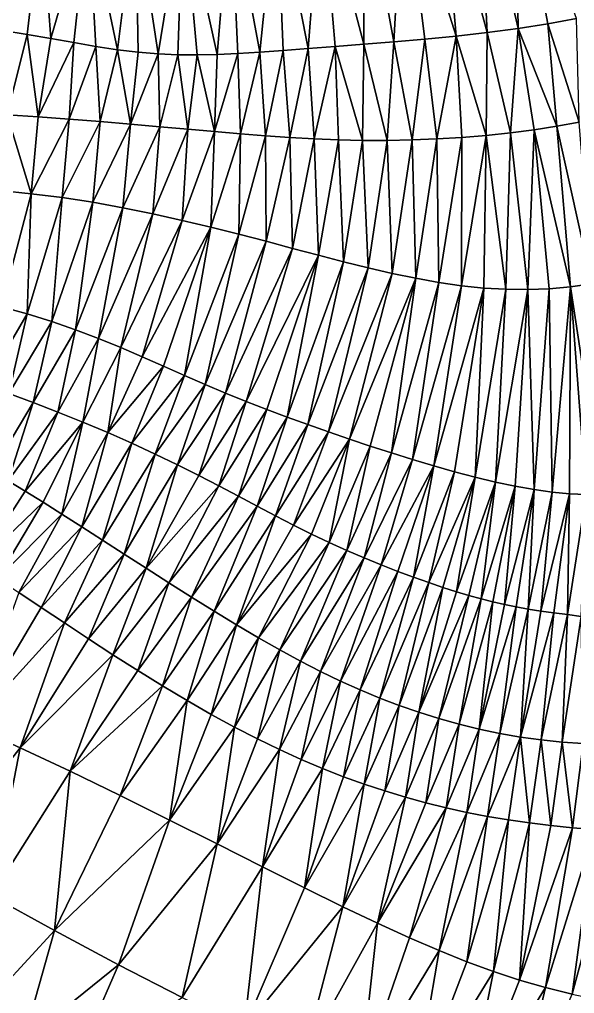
# Model space of a CAD drawing. Header units: metres. Extents: x 0 to 433, y 0 to 317.
# Drawn here: x 113.65 to 120.26, y 240.03 to 251.62 of the extents above; entities that cross this region are included whole.
import ezdxf

# ---------------------------------------------------------------- set-up
doc = ezdxf.new("R2010")
doc.units = ezdxf.units.M
doc.layers.add('TERRAIN_TIN', color=8, linetype='Continuous')

msp = doc.modelspace()

# ---------------------------------------------------------------- linework, layer by layer
at = {"layer": 'TERRAIN_TIN'}
for points in [[(119.586, 251.511, 10), (119.552, 253.632, 9), (119.116, 253.549, 9)], [(119.552, 253.632, 9), (119.941, 251.566, 10), (120.282, 251.629, 10)], [(119.586, 251.511, 10), (119.941, 251.566, 10), (119.552, 253.632, 9)], [(118.848, 251.421, 10), (118.676, 253.473, 9), (118.224, 253.4, 9)], [(118.676, 253.473, 9), (119.22, 251.463, 10), (119.116, 253.549, 9)], [(118.676, 253.473, 9), (118.848, 251.421, 10), (119.22, 251.463, 10)], [(119.22, 251.463, 10), (119.586, 251.511, 10), (119.116, 253.549, 9)], [(118.108, 251.352, 10), (118.224, 253.4, 9), (117.748, 253.327, 9)], [(118.224, 253.4, 9), (118.108, 251.352, 10), (118.476, 251.384, 10)], [(118.848, 251.421, 10), (118.224, 253.4, 9), (118.476, 251.384, 10)], [(117.242, 253.252, 9), (116.711, 253.176, 9), (117.086, 251.272, 10)], [(117.408, 251.296, 10), (117.242, 253.252, 9), (117.086, 251.272, 10)], [(117.748, 253.327, 9), (117.242, 253.252, 9), (117.75, 251.323, 10)], [(117.242, 253.252, 9), (117.408, 251.296, 10), (117.75, 251.323, 10)], [(118.108, 251.352, 10), (117.748, 253.327, 9), (117.75, 251.323, 10)], [(116.161, 253.103, 9), (116.512, 251.229, 10), (116.711, 253.176, 9)], [(116.512, 251.229, 10), (116.788, 251.25, 10), (116.711, 253.176, 9)], [(116.711, 253.176, 9), (116.788, 251.25, 10), (117.086, 251.272, 10)], [(115.033, 252.975, 9), (115.301, 251.208, 10), (115.599, 253.035, 9)], [(115.301, 251.208, 10), (115.535, 251.197, 10), (115.599, 253.035, 9)], [(115.535, 251.197, 10), (115.768, 251.196, 10), (115.599, 253.035, 9)], [(116.006, 251.201, 10), (116.161, 253.103, 9), (115.599, 253.035, 9)], [(115.768, 251.196, 10), (116.006, 251.201, 10), (115.599, 253.035, 9)], [(116.252, 251.213, 10), (116.161, 253.103, 9), (116.006, 251.201, 10)], [(116.252, 251.213, 10), (116.512, 251.229, 10), (116.161, 253.103, 9)], [(113.915, 252.889, 9), (114.025, 251.392, 10), (114.469, 252.925, 9)], [(114.025, 251.392, 10), (114.298, 251.344, 10), (114.469, 252.925, 9)], [(114.298, 251.344, 10), (114.561, 251.299, 10), (114.469, 252.925, 9)], [(114.817, 251.259, 10), (115.033, 252.975, 9), (114.469, 252.925, 9)], [(114.561, 251.299, 10), (114.817, 251.259, 10), (114.469, 252.925, 9)], [(115.033, 252.975, 9), (114.817, 251.259, 10), (115.063, 251.228, 10)], [(115.301, 251.208, 10), (115.033, 252.975, 9), (115.063, 251.228, 10)], [(113.378, 252.869, 9), (113.454, 251.488, 10), (113.915, 252.889, 9)], [(113.454, 251.488, 10), (113.744, 251.441, 10), (113.915, 252.889, 9)], [(113.744, 251.441, 10), (114.025, 251.392, 10), (113.915, 252.889, 9)], [(119.941, 251.566, 10), (120.312, 250.396, 11), (120.282, 251.629, 10)], [(119.495, 250.269, 11), (119.586, 251.511, 10), (119.22, 251.463, 10)], [(119.586, 251.511, 10), (119.495, 250.269, 11), (119.776, 250.305, 11)], [(119.941, 251.566, 10), (119.586, 251.511, 10), (120.049, 250.348, 11)], [(120.049, 250.348, 11), (119.586, 251.511, 10), (119.776, 250.305, 11)], [(119.941, 251.566, 10), (120.049, 250.348, 11), (120.312, 250.396, 11)], [(113.506, 250.485, 11), (113.744, 251.441, 10), (113.454, 251.488, 10)], [(113.744, 251.441, 10), (113.506, 250.485, 11), (113.872, 250.459, 11)], [(114.025, 251.392, 10), (113.744, 251.441, 10), (113.872, 250.459, 11)], [(114.298, 251.344, 10), (114.025, 251.392, 10), (113.872, 250.459, 11)], [(118.848, 251.421, 10), (118.476, 251.384, 10), (118.62, 250.197, 11)], [(118.915, 250.215, 11), (118.848, 251.421, 10), (118.62, 250.197, 11)], [(119.22, 251.463, 10), (118.848, 251.421, 10), (119.207, 250.239, 11)], [(118.848, 251.421, 10), (118.915, 250.215, 11), (119.207, 250.239, 11)], [(119.495, 250.269, 11), (119.22, 251.463, 10), (119.207, 250.239, 11)], [(114.242, 250.432, 11), (114.298, 251.344, 10), (113.872, 250.459, 11)], [(114.561, 251.299, 10), (114.298, 251.344, 10), (114.242, 250.432, 11)], [(114.561, 251.299, 10), (114.242, 250.432, 11), (114.61, 250.403, 11)], [(114.817, 251.259, 10), (114.561, 251.299, 10), (114.61, 250.403, 11)], [(116.788, 251.25, 10), (116.871, 250.215, 11), (117.086, 251.272, 10)], [(116.871, 250.215, 11), (117.159, 250.198, 11), (117.086, 251.272, 10)], [(117.159, 250.198, 11), (117.408, 251.296, 10), (117.086, 251.272, 10)], [(117.447, 250.186, 11), (117.408, 251.296, 10), (117.159, 250.198, 11)], [(117.75, 251.323, 10), (117.408, 251.296, 10), (117.736, 250.18, 11)], [(117.408, 251.296, 10), (117.447, 250.186, 11), (117.736, 250.18, 11)], [(118.029, 250.179, 11), (117.75, 251.323, 10), (117.736, 250.18, 11)], [(118.029, 250.179, 11), (118.108, 251.352, 10), (117.75, 251.323, 10)], [(118.108, 251.352, 10), (118.029, 250.179, 11), (118.324, 250.185, 11)], [(118.108, 251.352, 10), (118.324, 250.185, 11), (118.476, 251.384, 10)], [(118.476, 251.384, 10), (118.324, 250.185, 11), (118.62, 250.197, 11)], [(114.971, 250.373, 11), (114.817, 251.259, 10), (114.61, 250.403, 11)], [(114.817, 251.259, 10), (114.971, 250.373, 11), (115.063, 251.228, 10)], [(114.971, 250.373, 11), (115.301, 251.208, 10), (115.063, 251.228, 10)], [(115.301, 251.208, 10), (114.971, 250.373, 11), (115.32, 250.343, 11)], [(115.535, 251.197, 10), (115.301, 251.208, 10), (115.32, 250.343, 11)], [(115.654, 250.314, 11), (115.535, 251.197, 10), (115.32, 250.343, 11)], [(115.654, 250.314, 11), (115.768, 251.196, 10), (115.535, 251.197, 10)], [(115.973, 250.286, 11), (115.768, 251.196, 10), (115.654, 250.314, 11)], [(115.768, 251.196, 10), (115.973, 250.286, 11), (116.006, 251.201, 10)], [(115.973, 250.286, 11), (116.252, 251.213, 10), (116.006, 251.201, 10)], [(115.973, 250.286, 11), (116.28, 250.259, 11), (116.252, 251.213, 10)], [(116.252, 251.213, 10), (116.28, 250.259, 11), (116.512, 251.229, 10)], [(116.28, 250.259, 11), (116.579, 250.235, 11), (116.512, 251.229, 10)], [(116.512, 251.229, 10), (116.579, 250.235, 11), (116.788, 251.25, 10)], [(116.579, 250.235, 11), (116.871, 250.215, 11), (116.788, 251.25, 10)], [(113.506, 250.485, 11), (113.42, 249.582, 12), (113.791, 249.546, 12)], [(113.506, 250.485, 11), (113.791, 249.546, 12), (113.872, 250.459, 11)], [(113.791, 249.546, 12), (114.242, 250.432, 11), (113.872, 250.459, 11)], [(114.242, 250.432, 11), (113.791, 249.546, 12), (114.16, 249.499, 12)], [(114.61, 250.403, 11), (114.242, 250.432, 11), (114.16, 249.499, 12)], [(114.524, 249.443, 12), (114.61, 250.403, 11), (114.16, 249.499, 12)], [(114.524, 249.443, 12), (114.971, 250.373, 11), (114.61, 250.403, 11)], [(114.971, 250.373, 11), (114.524, 249.443, 12), (114.883, 249.377, 12)], [(114.971, 250.373, 11), (114.883, 249.377, 12), (115.32, 250.343, 11)], [(114.883, 249.377, 12), (115.238, 249.305, 12), (115.32, 250.343, 11)], [(115.238, 249.305, 12), (115.654, 250.314, 11), (115.32, 250.343, 11)], [(120.212, 248.438, 12), (120.049, 250.348, 11), (119.776, 250.305, 11)], [(120.049, 250.348, 11), (120.464, 248.474, 12), (120.312, 250.396, 11)], [(120.212, 248.438, 12), (120.464, 248.474, 12), (120.049, 250.348, 11)], [(115.238, 249.305, 12), (115.586, 249.228, 12), (115.654, 250.314, 11)], [(115.586, 249.228, 12), (115.973, 250.286, 11), (115.654, 250.314, 11)], [(115.973, 250.286, 11), (115.586, 249.228, 12), (115.927, 249.146, 12)], [(116.28, 250.259, 11), (115.973, 250.286, 11), (115.927, 249.146, 12)], [(116.261, 249.063, 12), (116.28, 250.259, 11), (115.927, 249.146, 12)], [(116.579, 250.235, 11), (116.28, 250.259, 11), (116.261, 249.063, 12)], [(116.579, 250.235, 11), (116.261, 249.063, 12), (116.586, 248.979, 12)], [(116.871, 250.215, 11), (116.579, 250.235, 11), (116.586, 248.979, 12)], [(118.915, 250.215, 11), (118.913, 248.451, 12), (119.207, 250.239, 11)], [(118.913, 248.451, 12), (119.179, 248.423, 12), (119.207, 250.239, 11)], [(119.179, 248.423, 12), (119.441, 248.408, 12), (119.207, 250.239, 11)], [(119.441, 248.408, 12), (119.495, 250.269, 11), (119.207, 250.239, 11)], [(119.441, 248.408, 12), (119.701, 248.405, 12), (119.495, 250.269, 11)], [(119.495, 250.269, 11), (119.701, 248.405, 12), (119.776, 250.305, 11)], [(119.701, 248.405, 12), (119.958, 248.415, 12), (119.776, 250.305, 11)], [(119.958, 248.415, 12), (120.212, 248.438, 12), (119.776, 250.305, 11)], [(116.902, 248.895, 12), (116.871, 250.215, 11), (116.586, 248.979, 12)], [(116.871, 250.215, 11), (116.902, 248.895, 12), (117.159, 250.198, 11)], [(116.902, 248.895, 12), (117.21, 248.814, 12), (117.159, 250.198, 11)], [(117.21, 248.814, 12), (117.447, 250.186, 11), (117.159, 250.198, 11)], [(117.447, 250.186, 11), (117.21, 248.814, 12), (117.509, 248.736, 12)], [(117.447, 250.186, 11), (117.509, 248.736, 12), (117.736, 250.18, 11)], [(117.509, 248.736, 12), (117.802, 248.664, 12), (117.736, 250.18, 11)], [(117.802, 248.664, 12), (118.029, 250.179, 11), (117.736, 250.18, 11)], [(118.029, 250.179, 11), (117.802, 248.664, 12), (118.088, 248.598, 12)], [(118.029, 250.179, 11), (118.088, 248.598, 12), (118.324, 250.185, 11)], [(118.088, 248.598, 12), (118.368, 248.539, 12), (118.324, 250.185, 11)], [(118.324, 250.185, 11), (118.368, 248.539, 12), (118.62, 250.197, 11)], [(118.368, 248.539, 12), (118.643, 248.49, 12), (118.62, 250.197, 11)], [(118.643, 248.49, 12), (118.915, 250.215, 11), (118.62, 250.197, 11)], [(118.643, 248.49, 12), (118.913, 248.451, 12), (118.915, 250.215, 11)], [(113.42, 249.582, 12), (113.437, 248.201, 13), (113.791, 249.546, 12)], [(113.437, 248.201, 13), (113.743, 248.118, 13), (113.791, 249.546, 12)], [(113.791, 249.546, 12), (113.743, 248.118, 13), (114.16, 249.499, 12)], [(113.743, 248.118, 13), (114.037, 248.026, 13), (114.16, 249.499, 12)], [(114.037, 248.026, 13), (114.524, 249.443, 12), (114.16, 249.499, 12)], [(114.524, 249.443, 12), (114.037, 248.026, 13), (114.319, 247.927, 13)], [(114.524, 249.443, 12), (114.319, 247.927, 13), (114.883, 249.377, 12)], [(114.883, 249.377, 12), (114.319, 247.927, 13), (114.592, 247.823, 13)], [(115.238, 249.305, 12), (114.883, 249.377, 12), (114.592, 247.823, 13)], [(114.856, 247.714, 13), (115.238, 249.305, 12), (114.592, 247.823, 13)], [(115.586, 249.228, 12), (115.238, 249.305, 12), (114.856, 247.714, 13)], [(115.113, 247.604, 13), (115.586, 249.228, 12), (114.856, 247.714, 13)], [(115.586, 249.228, 12), (115.113, 247.604, 13), (115.927, 249.146, 12)], [(115.113, 247.604, 13), (115.366, 247.493, 13), (115.927, 249.146, 12)], [(115.366, 247.493, 13), (115.614, 247.384, 13), (115.927, 249.146, 12)], [(115.614, 247.384, 13), (116.261, 249.063, 12), (115.927, 249.146, 12)], [(115.86, 247.277, 13), (116.261, 249.063, 12), (115.614, 247.384, 13)], [(116.261, 249.063, 12), (115.86, 247.277, 13), (116.586, 248.979, 12)], [(115.86, 247.277, 13), (116.105, 247.174, 13), (116.586, 248.979, 12)], [(116.105, 247.174, 13), (116.902, 248.895, 12), (116.586, 248.979, 12)], [(116.105, 247.174, 13), (116.349, 247.075, 13), (116.902, 248.895, 12)], [(116.349, 247.075, 13), (117.21, 248.814, 12), (116.902, 248.895, 12)], [(116.349, 247.075, 13), (116.594, 246.979, 13), (117.21, 248.814, 12)], [(117.21, 248.814, 12), (116.594, 246.979, 13), (116.838, 246.887, 13)], [(117.509, 248.736, 12), (117.21, 248.814, 12), (116.838, 246.887, 13)], [(117.084, 246.798, 13), (117.509, 248.736, 12), (116.838, 246.887, 13)], [(117.802, 248.664, 12), (117.509, 248.736, 12), (117.084, 246.798, 13)], [(117.33, 246.711, 13), (117.802, 248.664, 12), (117.084, 246.798, 13)], [(117.802, 248.664, 12), (117.33, 246.711, 13), (118.088, 248.598, 12)], [(117.33, 246.711, 13), (117.578, 246.626, 13), (118.088, 248.598, 12)], [(117.578, 246.626, 13), (118.368, 248.539, 12), (118.088, 248.598, 12)], [(118.368, 248.539, 12), (117.578, 246.626, 13), (117.827, 246.543, 13)], [(118.079, 246.462, 13), (118.368, 248.539, 12), (117.827, 246.543, 13)], [(118.368, 248.539, 12), (118.079, 246.462, 13), (118.643, 248.49, 12)], [(118.079, 246.462, 13), (118.331, 246.383, 13), (118.643, 248.49, 12)], [(118.331, 246.383, 13), (118.913, 248.451, 12), (118.643, 248.49, 12)], [(118.582, 246.308, 13), (118.913, 248.451, 12), (118.331, 246.383, 13)], [(118.582, 246.308, 13), (119.179, 248.423, 12), (118.913, 248.451, 12)], [(119.179, 248.423, 12), (118.582, 246.308, 13), (118.831, 246.237, 13)], [(119.076, 246.172, 13), (119.179, 248.423, 12), (118.831, 246.237, 13)], [(119.441, 248.408, 12), (119.179, 248.423, 12), (119.076, 246.172, 13)], [(119.317, 246.115, 13), (119.441, 248.408, 12), (119.076, 246.172, 13)], [(119.701, 248.405, 12), (119.441, 248.408, 12), (119.317, 246.115, 13)], [(119.701, 248.405, 12), (119.317, 246.115, 13), (119.55, 246.065, 13)], [(119.776, 246.025, 13), (119.701, 248.405, 12), (119.55, 246.065, 13)], [(119.958, 248.415, 12), (119.701, 248.405, 12), (119.776, 246.025, 13)], [(119.958, 248.415, 12), (119.776, 246.025, 13), (119.992, 245.995, 13)], [(120.212, 248.438, 12), (119.958, 248.415, 12), (119.992, 245.995, 13)], [(120.198, 245.975, 13), (120.212, 248.438, 12), (119.992, 245.995, 13)], [(120.212, 248.438, 12), (120.198, 245.975, 13), (120.396, 245.965, 13)], [(120.464, 248.474, 12), (120.212, 248.438, 12), (120.586, 245.964, 13)], [(120.586, 245.964, 13), (120.212, 248.438, 12), (120.396, 245.965, 13)], [(113.437, 248.201, 13), (113.248, 247.267, 14), (113.743, 248.118, 13)], [(113.743, 248.118, 13), (113.248, 247.267, 14), (113.526, 247.169, 14)], [(114.037, 248.026, 13), (113.743, 248.118, 13), (113.526, 247.169, 14)], [(114.037, 248.026, 13), (113.526, 247.169, 14), (113.814, 247.061, 14)], [(114.319, 247.927, 13), (114.037, 248.026, 13), (113.814, 247.061, 14)], [(114.109, 246.947, 14), (114.319, 247.927, 13), (113.814, 247.061, 14)], [(114.319, 247.927, 13), (114.109, 246.947, 14), (114.592, 247.823, 13)], [(114.109, 246.947, 14), (114.406, 246.827, 14), (114.592, 247.823, 13)], [(114.406, 246.827, 14), (114.856, 247.714, 13), (114.592, 247.823, 13)], [(114.856, 247.714, 13), (114.406, 246.827, 14), (114.701, 246.703, 14)], [(115.113, 247.604, 13), (114.856, 247.714, 13), (114.701, 246.703, 14)], [(115.113, 247.604, 13), (114.701, 246.703, 14), (115.366, 247.493, 13)], [(114.701, 246.703, 14), (114.989, 246.576, 14), (115.366, 247.493, 13)], [(114.989, 246.576, 14), (115.614, 247.384, 13), (115.366, 247.493, 13)], [(114.989, 246.576, 14), (115.267, 246.448, 14), (115.614, 247.384, 13)], [(115.267, 246.448, 14), (115.86, 247.277, 13), (115.614, 247.384, 13)], [(115.86, 247.277, 13), (115.267, 246.448, 14), (115.532, 246.321, 14)], [(116.105, 247.174, 13), (115.86, 247.277, 13), (115.532, 246.321, 14)], [(113.526, 247.169, 14), (113.323, 246.242, 15), (113.814, 247.061, 14)], [(116.105, 247.174, 13), (115.532, 246.321, 14), (115.784, 246.194, 14)], [(116.349, 247.075, 13), (116.105, 247.174, 13), (115.784, 246.194, 14)], [(113.323, 246.242, 15), (113.516, 246.129, 15), (113.814, 247.061, 14)], [(113.516, 246.129, 15), (114.109, 246.947, 14), (113.814, 247.061, 14)], [(116.025, 246.07, 14), (116.349, 247.075, 13), (115.784, 246.194, 14)], [(116.594, 246.979, 13), (116.349, 247.075, 13), (116.025, 246.07, 14)], [(113.719, 246.007, 15), (114.109, 246.947, 14), (113.516, 246.129, 15)], [(114.109, 246.947, 14), (113.719, 246.007, 15), (114.406, 246.827, 14)], [(116.594, 246.979, 13), (116.025, 246.07, 14), (116.257, 245.947, 14)], [(116.594, 246.979, 13), (116.257, 245.947, 14), (116.838, 246.887, 13)], [(116.257, 245.947, 14), (116.481, 245.828, 14), (116.838, 246.887, 13)], [(116.481, 245.828, 14), (117.084, 246.798, 13), (116.838, 246.887, 13)], [(113.719, 246.007, 15), (113.933, 245.875, 15), (114.406, 246.827, 14)], [(114.406, 246.827, 14), (113.933, 245.875, 15), (114.156, 245.734, 15)], [(114.406, 246.827, 14), (114.156, 245.734, 15), (114.701, 246.703, 14)], [(117.084, 246.798, 13), (116.481, 245.828, 14), (116.7, 245.713, 14)], [(117.33, 246.711, 13), (117.084, 246.798, 13), (116.7, 245.713, 14)], [(114.156, 245.734, 15), (114.392, 245.583, 15), (114.701, 246.703, 14)], [(114.392, 245.583, 15), (114.989, 246.576, 14), (114.701, 246.703, 14)], [(116.914, 245.602, 14), (117.33, 246.711, 13), (116.7, 245.713, 14)], [(117.578, 246.626, 13), (117.33, 246.711, 13), (116.914, 245.602, 14)], [(114.392, 245.583, 15), (114.639, 245.424, 15), (114.989, 246.576, 14)], [(114.639, 245.424, 15), (115.267, 246.448, 14), (114.989, 246.576, 14)], [(117.578, 246.626, 13), (116.914, 245.602, 14), (117.127, 245.495, 14)], [(117.338, 245.395, 14), (117.578, 246.626, 13), (117.127, 245.495, 14)], [(117.827, 246.543, 13), (117.578, 246.626, 13), (117.338, 245.395, 14)], [(117.548, 245.3, 14), (117.827, 246.543, 13), (117.338, 245.395, 14)], [(117.548, 245.3, 14), (118.079, 246.462, 13), (117.827, 246.543, 13)], [(115.267, 246.448, 14), (114.639, 245.424, 15), (114.896, 245.258, 15)], [(115.532, 246.321, 14), (115.267, 246.448, 14), (114.896, 245.258, 15)], [(118.079, 246.462, 13), (117.548, 245.3, 14), (117.755, 245.212, 14)], [(118.331, 246.383, 13), (118.079, 246.462, 13), (117.755, 245.212, 14)], [(115.16, 245.088, 15), (115.532, 246.321, 14), (114.896, 245.258, 15)], [(115.532, 246.321, 14), (115.16, 245.088, 15), (115.784, 246.194, 14)], [(117.957, 245.129, 14), (118.331, 246.383, 13), (117.755, 245.212, 14)], [(117.957, 245.129, 14), (118.582, 246.308, 13), (118.331, 246.383, 13)], [(118.153, 245.052, 14), (118.582, 246.308, 13), (117.957, 245.129, 14)], [(118.153, 245.052, 14), (118.342, 244.982, 14), (118.582, 246.308, 13)], [(118.582, 246.308, 13), (118.342, 244.982, 14), (118.831, 246.237, 13)], [(115.16, 245.088, 15), (116.025, 246.07, 14), (115.784, 246.194, 14)], [(118.831, 246.237, 13), (118.342, 244.982, 14), (118.522, 244.918, 14)], [(119.076, 246.172, 13), (118.831, 246.237, 13), (118.522, 244.918, 14)], [(118.692, 244.86, 14), (119.076, 246.172, 13), (118.522, 244.918, 14)], [(118.692, 244.86, 14), (118.852, 244.809, 14), (119.076, 246.172, 13)], [(118.852, 244.809, 14), (119.317, 246.115, 13), (119.076, 246.172, 13)], [(113.152, 245.125, 16), (113.719, 246.007, 15), (113.516, 246.129, 15)], [(116.025, 246.07, 14), (115.16, 245.088, 15), (115.428, 244.916, 15)], [(116.257, 245.947, 14), (116.025, 246.07, 14), (115.428, 244.916, 15)], [(119.317, 246.115, 13), (118.852, 244.809, 14), (119.002, 244.764, 14)], [(119.146, 244.724, 14), (119.317, 246.115, 13), (119.002, 244.764, 14)], [(119.317, 246.115, 13), (119.146, 244.724, 14), (119.55, 246.065, 13)], [(119.146, 244.724, 14), (119.286, 244.689, 14), (119.55, 246.065, 13)], [(119.286, 244.689, 14), (119.425, 244.657, 14), (119.55, 246.065, 13)], [(119.425, 244.657, 14), (119.776, 246.025, 13), (119.55, 246.065, 13)], [(113.933, 245.875, 15), (113.719, 246.007, 15), (113.152, 245.125, 16)], [(115.698, 244.745, 15), (116.257, 245.947, 14), (115.428, 244.916, 15)], [(115.698, 244.745, 15), (116.481, 245.828, 14), (116.257, 245.947, 14)], [(119.425, 244.657, 14), (119.564, 244.629, 14), (119.776, 246.025, 13)], [(119.776, 246.025, 13), (119.564, 244.629, 14), (119.707, 244.604, 14)], [(119.992, 245.995, 13), (119.776, 246.025, 13), (119.707, 244.604, 14)], [(119.856, 244.58, 14), (119.992, 245.995, 13), (119.707, 244.604, 14)], [(119.856, 244.58, 14), (120.198, 245.975, 13), (119.992, 245.995, 13)], [(120.198, 245.975, 13), (119.856, 244.58, 14), (120.012, 244.558, 14)], [(120.174, 244.537, 14), (120.198, 245.975, 13), (120.012, 244.558, 14)], [(120.198, 245.975, 13), (120.174, 244.537, 14), (120.396, 245.965, 13)], [(120.396, 245.965, 13), (120.174, 244.537, 14), (120.339, 244.516, 14)], [(113.391, 244.967, 16), (113.933, 245.875, 15), (113.152, 245.125, 16)], [(113.933, 245.875, 15), (113.391, 244.967, 16), (114.156, 245.734, 15)], [(116.481, 245.828, 14), (115.698, 244.745, 15), (115.968, 244.578, 15)], [(116.481, 245.828, 14), (115.968, 244.578, 15), (116.7, 245.713, 14)], [(114.156, 245.734, 15), (113.391, 244.967, 16), (113.643, 244.799, 16)], [(114.392, 245.583, 15), (114.156, 245.734, 15), (113.643, 244.799, 16)], [(115.968, 244.578, 15), (116.235, 244.416, 15), (116.7, 245.713, 14)], [(116.235, 244.416, 15), (116.914, 245.602, 14), (116.7, 245.713, 14)], [(116.914, 245.602, 14), (116.235, 244.416, 15), (117.127, 245.495, 14)], [(113.908, 244.622, 16), (114.392, 245.583, 15), (113.643, 244.799, 16)], [(114.639, 245.424, 15), (114.392, 245.583, 15), (113.908, 244.622, 16)], [(117.127, 245.495, 14), (116.235, 244.416, 15), (116.496, 244.262, 15)], [(117.338, 245.395, 14), (117.127, 245.495, 14), (116.496, 244.262, 15)], [(114.639, 245.424, 15), (113.908, 244.622, 16), (114.186, 244.438, 16)], [(114.896, 245.258, 15), (114.639, 245.424, 15), (114.186, 244.438, 16)], [(116.749, 244.119, 15), (117.338, 245.395, 14), (116.496, 244.262, 15)], [(116.749, 244.119, 15), (117.548, 245.3, 14), (117.338, 245.395, 14)], [(114.472, 244.249, 16), (114.896, 245.258, 15), (114.186, 244.438, 16)], [(114.472, 244.249, 16), (115.16, 245.088, 15), (114.896, 245.258, 15)], [(117.548, 245.3, 14), (116.749, 244.119, 15), (116.995, 243.985, 15)], [(117.548, 245.3, 14), (116.995, 243.985, 15), (117.755, 245.212, 14)], [(116.995, 243.985, 15), (117.236, 243.862, 15), (117.755, 245.212, 14)], [(117.236, 243.862, 15), (117.957, 245.129, 14), (117.755, 245.212, 14)], [(117.957, 245.129, 14), (117.236, 243.862, 15), (117.473, 243.747, 15)], [(118.153, 245.052, 14), (117.957, 245.129, 14), (117.473, 243.747, 15)], [(114.472, 244.249, 16), (114.764, 244.06, 16), (115.16, 245.088, 15)], [(115.16, 245.088, 15), (114.764, 244.06, 16), (115.428, 244.916, 15)], [(117.707, 243.642, 15), (118.153, 245.052, 14), (117.473, 243.747, 15)], [(118.342, 244.982, 14), (118.153, 245.052, 14), (117.707, 243.642, 15)], [(114.764, 244.06, 16), (115.059, 243.873, 16), (115.428, 244.916, 15)], [(115.059, 243.873, 16), (115.698, 244.745, 15), (115.428, 244.916, 15)], [(118.342, 244.982, 14), (117.707, 243.642, 15), (117.939, 243.545, 15)], [(118.522, 244.918, 14), (118.342, 244.982, 14), (117.939, 243.545, 15)], [(118.172, 243.456, 15), (118.522, 244.918, 14), (117.939, 243.545, 15)], [(118.172, 243.456, 15), (118.692, 244.86, 14), (118.522, 244.918, 14)], [(113.908, 244.622, 16), (113.643, 244.799, 16), (113.074, 243.216, 17)], [(118.406, 243.375, 15), (118.692, 244.86, 14), (118.172, 243.456, 15)], [(118.852, 244.809, 14), (118.692, 244.86, 14), (118.406, 243.375, 15)], [(118.852, 244.809, 14), (118.406, 243.375, 15), (119.002, 244.764, 14)], [(115.059, 243.873, 16), (115.354, 243.69, 16), (115.698, 244.745, 15)], [(115.698, 244.745, 15), (115.354, 243.69, 16), (115.968, 244.578, 15)], [(119.002, 244.764, 14), (118.406, 243.375, 15), (118.643, 243.3, 15)], [(119.146, 244.724, 14), (119.002, 244.764, 14), (118.643, 243.3, 15)], [(118.883, 243.234, 15), (119.146, 244.724, 14), (118.643, 243.3, 15)], [(119.146, 244.724, 14), (118.883, 243.234, 15), (119.286, 244.689, 14)], [(118.883, 243.234, 15), (119.125, 243.175, 15), (119.286, 244.689, 14)], [(119.125, 243.175, 15), (119.425, 244.657, 14), (119.286, 244.689, 14)], [(113.908, 244.622, 16), (113.074, 243.216, 17), (114.186, 244.438, 16)], [(115.354, 243.69, 16), (115.647, 243.515, 16), (115.968, 244.578, 15)], [(115.647, 243.515, 16), (116.235, 244.416, 15), (115.968, 244.578, 15)], [(119.564, 244.629, 14), (119.425, 244.657, 14), (119.125, 243.175, 15)], [(119.564, 244.629, 14), (119.125, 243.175, 15), (119.368, 243.123, 15)], [(119.707, 244.604, 14), (119.564, 244.629, 14), (119.368, 243.123, 15)], [(119.614, 243.081, 15), (119.707, 244.604, 14), (119.368, 243.123, 15)], [(119.614, 243.081, 15), (119.856, 244.58, 14), (119.707, 244.604, 14)], [(119.856, 244.58, 14), (119.614, 243.081, 15), (120.012, 244.558, 14)], [(120.012, 244.558, 14), (119.614, 243.081, 15), (119.862, 243.047, 15)], [(120.174, 244.537, 14), (120.012, 244.558, 14), (119.862, 243.047, 15)], [(113.074, 243.216, 17), (113.659, 242.953, 17), (114.186, 244.438, 16)], [(113.659, 242.953, 17), (114.472, 244.249, 16), (114.186, 244.438, 16)], [(120.111, 243.021, 15), (120.174, 244.537, 14), (119.862, 243.047, 15)], [(120.174, 244.537, 14), (120.111, 243.021, 15), (120.339, 244.516, 14)], [(120.111, 243.021, 15), (120.361, 243.005, 15), (120.339, 244.516, 14)], [(115.934, 243.35, 16), (116.235, 244.416, 15), (115.647, 243.515, 16)], [(116.235, 244.416, 15), (115.934, 243.35, 16), (116.496, 244.262, 15)], [(114.764, 244.06, 16), (114.472, 244.249, 16), (113.659, 242.953, 17)], [(115.934, 243.35, 16), (116.212, 243.198, 16), (116.496, 244.262, 15)], [(116.212, 243.198, 16), (116.749, 244.119, 15), (116.496, 244.262, 15)], [(116.212, 243.198, 16), (116.483, 243.059, 16), (116.749, 244.119, 15)], [(116.749, 244.119, 15), (116.483, 243.059, 16), (116.995, 243.985, 15)], [(114.764, 244.06, 16), (113.659, 242.953, 17), (114.254, 242.674, 17)], [(115.059, 243.873, 16), (114.764, 244.06, 16), (114.254, 242.674, 17)], [(116.483, 243.059, 16), (116.748, 242.931, 16), (116.995, 243.985, 15)], [(116.748, 242.931, 16), (117.236, 243.862, 15), (116.995, 243.985, 15)], [(115.354, 243.69, 16), (115.059, 243.873, 16), (114.254, 242.674, 17)], [(116.748, 242.931, 16), (117.006, 242.813, 16), (117.236, 243.862, 15)], [(117.236, 243.862, 15), (117.006, 242.813, 16), (117.473, 243.747, 15)], [(117.006, 242.813, 16), (117.26, 242.707, 16), (117.473, 243.747, 15)], [(117.26, 242.707, 16), (117.707, 243.642, 15), (117.473, 243.747, 15)], [(114.85, 242.384, 17), (115.354, 243.69, 16), (114.254, 242.674, 17)], [(114.85, 242.384, 17), (115.647, 243.515, 16), (115.354, 243.69, 16)], [(117.707, 243.642, 15), (117.26, 242.707, 16), (117.509, 242.609, 16)], [(117.939, 243.545, 15), (117.707, 243.642, 15), (117.509, 242.609, 16)], [(115.647, 243.515, 16), (114.85, 242.384, 17), (115.437, 242.093, 17)], [(115.934, 243.35, 16), (115.647, 243.515, 16), (115.437, 242.093, 17)], [(117.756, 242.52, 16), (117.939, 243.545, 15), (117.509, 242.609, 16)], [(118.172, 243.456, 15), (117.939, 243.545, 15), (117.756, 242.52, 16)], [(118.001, 242.439, 16), (118.172, 243.456, 15), (117.756, 242.52, 16)], [(118.001, 242.439, 16), (118.406, 243.375, 15), (118.172, 243.456, 15)], [(116.212, 243.198, 16), (115.934, 243.35, 16), (115.437, 242.093, 17)], [(118.001, 242.439, 16), (118.245, 242.365, 16), (118.406, 243.375, 15)], [(118.406, 243.375, 15), (118.245, 242.365, 16), (118.643, 243.3, 15)], [(118.245, 242.365, 16), (118.488, 242.299, 16), (118.643, 243.3, 15)], [(118.488, 242.299, 16), (118.883, 243.234, 15), (118.643, 243.3, 15)], [(112.586, 241.592, 18), (113.659, 242.953, 17), (113.074, 243.216, 17)], [(116.004, 241.808, 17), (116.212, 243.198, 16), (115.437, 242.093, 17)], [(116.212, 243.198, 16), (116.004, 241.808, 17), (116.483, 243.059, 16)], [(118.883, 243.234, 15), (118.488, 242.299, 16), (118.732, 242.238, 16)], [(119.125, 243.175, 15), (118.883, 243.234, 15), (118.732, 242.238, 16)], [(119.125, 243.175, 15), (118.732, 242.238, 16), (118.977, 242.184, 16)], [(119.125, 243.175, 15), (118.977, 242.184, 16), (119.368, 243.123, 15)], [(116.004, 241.808, 17), (116.748, 242.931, 16), (116.483, 243.059, 16)], [(118.977, 242.184, 16), (119.223, 242.136, 16), (119.368, 243.123, 15)], [(119.223, 242.136, 16), (119.614, 243.081, 15), (119.368, 243.123, 15)], [(119.614, 243.081, 15), (119.223, 242.136, 16), (119.471, 242.094, 16)], [(119.722, 242.058, 16), (119.614, 243.081, 15), (119.471, 242.094, 16)], [(119.614, 243.081, 15), (119.722, 242.058, 16), (119.862, 243.047, 15)], [(119.862, 243.047, 15), (119.722, 242.058, 16), (119.977, 242.027, 16)], [(120.111, 243.021, 15), (119.862, 243.047, 15), (119.977, 242.027, 16)], [(113.659, 242.953, 17), (112.586, 241.592, 18), (113.313, 241.19, 18)], [(114.254, 242.674, 17), (113.659, 242.953, 17), (113.313, 241.19, 18)], [(116.748, 242.931, 16), (116.004, 241.808, 17), (116.543, 241.536, 17)], [(117.006, 242.813, 16), (116.748, 242.931, 16), (116.543, 241.536, 17)], [(120.111, 243.021, 15), (119.977, 242.027, 16), (120.235, 242.001, 16)], [(120.361, 243.005, 15), (120.111, 243.021, 15), (120.235, 242.001, 16)], [(120.495, 241.981, 16), (120.361, 243.005, 15), (120.235, 242.001, 16)], [(117.26, 242.707, 16), (117.006, 242.813, 16), (116.543, 241.536, 17)], [(117.26, 242.707, 16), (116.543, 241.536, 17), (117.044, 241.285, 17)], [(117.509, 242.609, 16), (117.26, 242.707, 16), (117.044, 241.285, 17)], [(114.066, 240.779, 18), (114.254, 242.674, 17), (113.313, 241.19, 18)], [(114.85, 242.384, 17), (114.254, 242.674, 17), (114.066, 240.779, 18)], [(117.756, 242.52, 16), (117.509, 242.609, 16), (117.044, 241.285, 17)], [(117.5, 241.062, 17), (117.756, 242.52, 16), (117.044, 241.285, 17)], [(118.001, 242.439, 16), (117.756, 242.52, 16), (117.5, 241.062, 17)], [(115.437, 242.093, 17), (114.85, 242.384, 17), (114.066, 240.779, 18)], [(118.245, 242.365, 16), (118.001, 242.439, 16), (117.5, 241.062, 17)], [(117.914, 240.864, 17), (118.245, 242.365, 16), (117.5, 241.062, 17)], [(118.488, 242.299, 16), (118.245, 242.365, 16), (117.914, 240.864, 17)], [(118.732, 242.238, 16), (118.488, 242.299, 16), (117.914, 240.864, 17)], [(118.732, 242.238, 16), (117.914, 240.864, 17), (118.294, 240.691, 17)], [(118.977, 242.184, 16), (118.732, 242.238, 16), (118.294, 240.691, 17)], [(118.646, 240.539, 17), (118.977, 242.184, 16), (118.294, 240.691, 17)], [(119.223, 242.136, 16), (118.977, 242.184, 16), (118.646, 240.539, 17)], [(119.223, 242.136, 16), (118.646, 240.539, 17), (118.977, 240.407, 17)], [(119.471, 242.094, 16), (119.223, 242.136, 16), (118.977, 240.407, 17)], [(115.437, 242.093, 17), (114.066, 240.779, 18), (114.829, 240.372, 18)], [(116.004, 241.808, 17), (115.437, 242.093, 17), (114.829, 240.372, 18)], [(119.294, 240.291, 17), (119.471, 242.094, 16), (118.977, 240.407, 17)], [(119.722, 242.058, 16), (119.471, 242.094, 16), (119.294, 240.291, 17)], [(119.722, 242.058, 16), (119.294, 240.291, 17), (119.605, 240.189, 17)], [(119.722, 242.058, 16), (119.605, 240.189, 17), (119.977, 242.027, 16)], [(119.977, 242.027, 16), (119.605, 240.189, 17), (120.235, 242.001, 16)], [(119.605, 240.189, 17), (119.914, 240.1, 17), (120.235, 242.001, 16)], [(119.914, 240.1, 17), (120.495, 241.981, 16), (120.235, 242.001, 16)], [(120.495, 241.981, 16), (119.914, 240.1, 17), (120.229, 240.021, 17)], [(120.755, 241.967, 16), (120.495, 241.981, 16), (120.229, 240.021, 17)], [(120.549, 239.953, 17), (120.755, 241.967, 16), (120.229, 240.021, 17)], [(115.588, 239.98, 18), (116.004, 241.808, 17), (114.829, 240.372, 18)], [(116.543, 241.536, 17), (116.004, 241.808, 17), (115.588, 239.98, 18)], [(116.327, 239.614, 18), (116.543, 241.536, 17), (115.588, 239.98, 18)], [(116.543, 241.536, 17), (116.327, 239.614, 18), (117.044, 241.285, 17)], [(113.122, 239.755, 19), (114.066, 240.779, 18), (113.313, 241.19, 18)], [(116.327, 239.614, 18), (117.5, 241.062, 17), (117.044, 241.285, 17)], [(117.5, 241.062, 17), (116.327, 239.614, 18), (117.034, 239.284, 18)], [(117.914, 240.864, 17), (117.5, 241.062, 17), (117.034, 239.284, 18)], [(117.705, 238.991, 18), (117.914, 240.864, 17), (117.034, 239.284, 18)], [(117.914, 240.864, 17), (117.705, 238.991, 18), (118.294, 240.691, 17)], [(113.696, 239.455, 19), (114.066, 240.779, 18), (113.122, 239.755, 19)], [(114.066, 240.779, 18), (113.696, 239.455, 19), (114.829, 240.372, 18)], [(117.705, 238.991, 18), (118.646, 240.539, 17), (118.294, 240.691, 17)], [(118.646, 240.539, 17), (117.705, 238.991, 18), (118.339, 238.732, 18)], [(118.977, 240.407, 17), (118.646, 240.539, 17), (118.339, 238.732, 18)], [(119.294, 240.291, 17), (118.977, 240.407, 17), (118.339, 238.732, 18)], [(113.696, 239.455, 19), (114.293, 239.142, 19), (114.829, 240.372, 18)], [(114.293, 239.142, 19), (115.588, 239.98, 18), (114.829, 240.372, 18)], [(118.936, 238.506, 18), (119.294, 240.291, 17), (118.339, 238.732, 18)], [(119.294, 240.291, 17), (118.936, 238.506, 18), (119.605, 240.189, 17)], [(118.936, 238.506, 18), (119.914, 240.1, 17), (119.605, 240.189, 17)], [(119.494, 238.312, 18), (119.914, 240.1, 17), (118.936, 238.506, 18)], [(119.914, 240.1, 17), (119.494, 238.312, 18), (120.229, 240.021, 17)]]:
    msp.add_3dface(points, dxfattribs=at)

doc.saveas('drawing.dxf')
